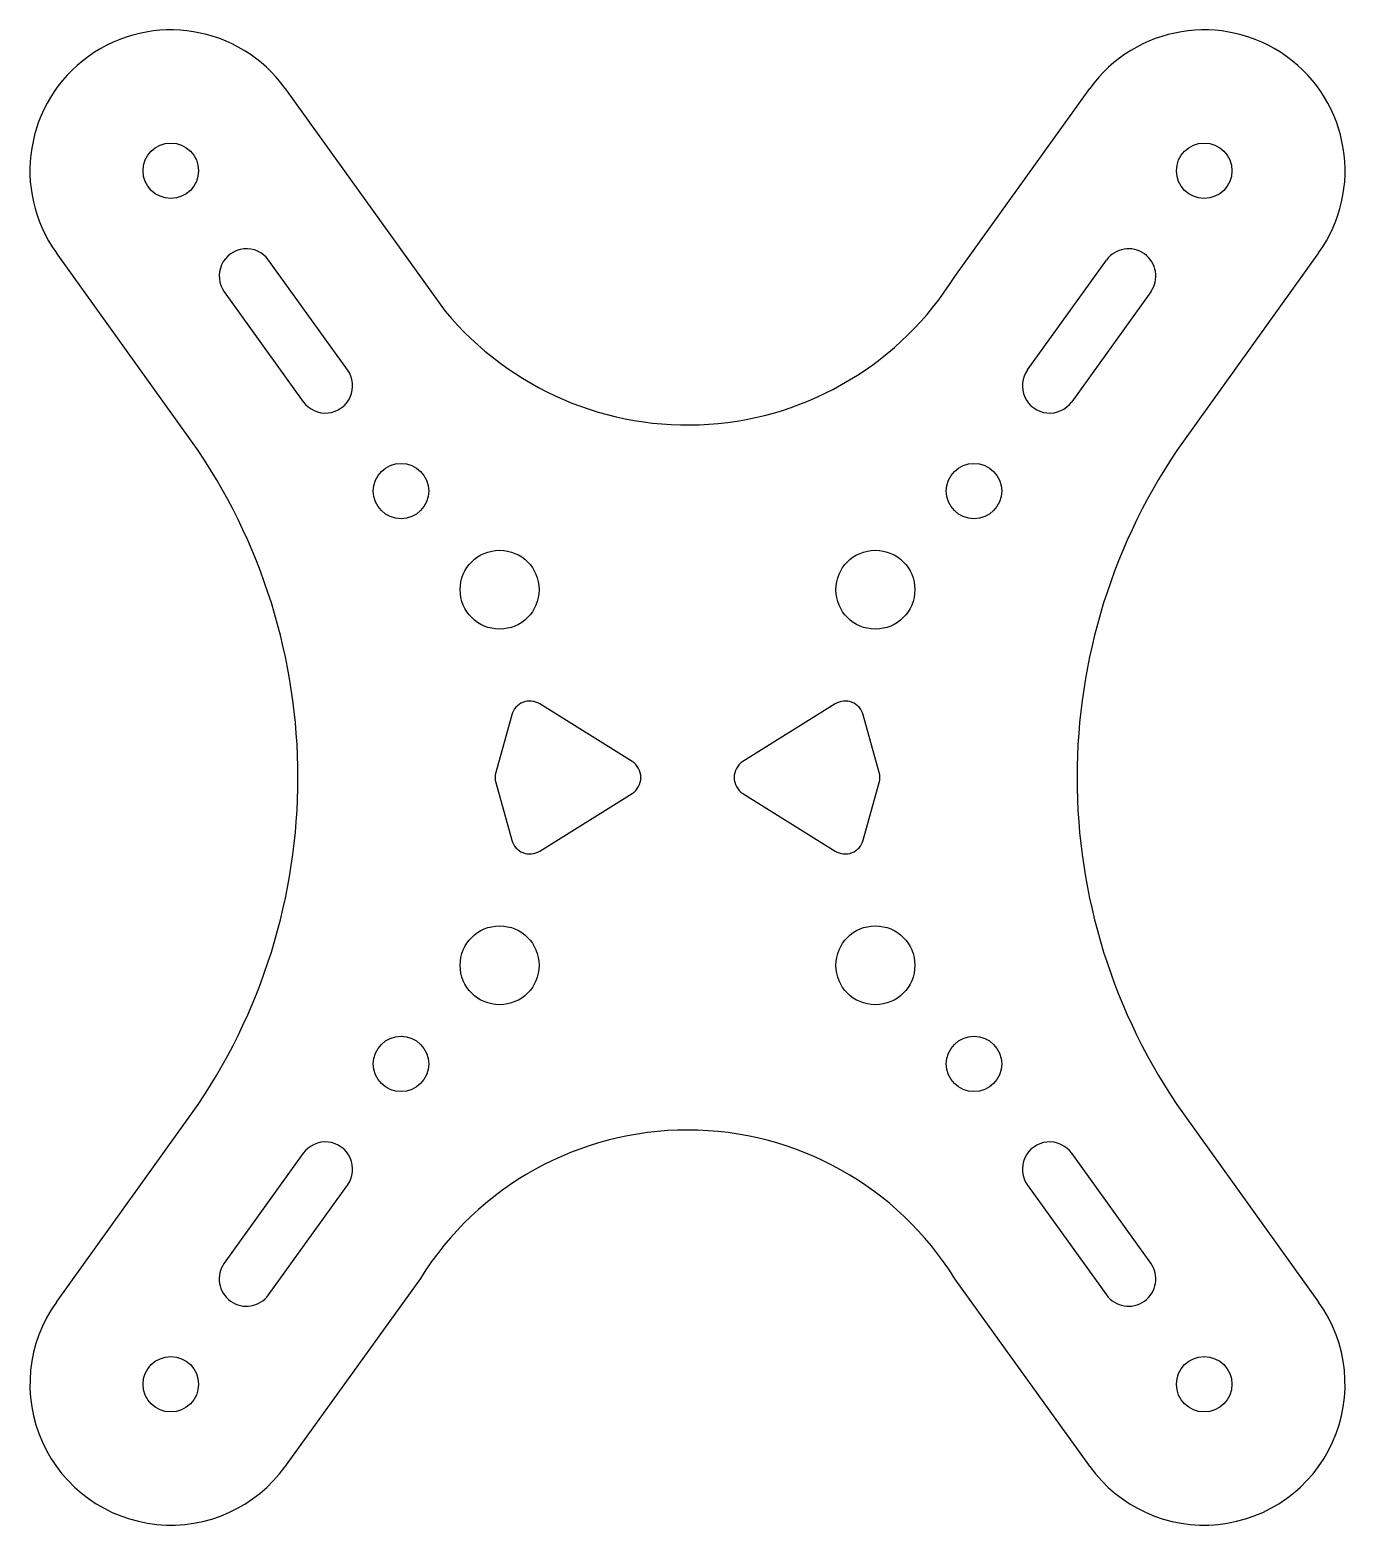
# Model space of a CAD drawing. Header units: millimetres. Extents: x -35 to 35, y -39.8 to 39.8.
import ezdxf

# ---------------------------------------------------------------- set-up
doc = ezdxf.new("R2010")
doc.units = ezdxf.units.MM
doc.layers.get('0').update_dxf_attribs({"linetype": 'CONTINUOUS'})

msp = doc.modelspace()

# ---------------------------------------------------------------- linework, layer by layer
for p, q in [((-21.414, 36.68), (-21.355, 36.599)), ((14.226, 26.677), (21.414, 36.68)), ((-21.337, 36.573), (-12.895, 24.83)), ((-26.399, 17.914), (-33.595, 27.927)), ((33.595, 27.927), (26.399, 17.914)), ((18.099, 21.7), (22.3, 27.547)), ((24.655, 25.854), (20.454, 20.007)), ((-33.595, -27.927), (-26.399, -17.914)), ((26.399, -17.914), (33.595, -27.927)), ((-14.219, -26.666), (-21.355, -36.599)), ((21.355, -36.599), (14.232, -26.687)), ((-21.355, -36.599), (-21.414, -36.68)), ((21.414, -36.68), (21.355, -36.599))]:
    msp.add_line(p, q)
for points in [[(-24.655, 25.854), (-20.454, 20.007, 1), (-18.099, 21.7), (-22.3, 27.547, 1)], [(-2.95, -0.848, 0.554383), (-2.95, 0.848), (-7.864, 3.918, 0.501541), (-9.358, 3.336), (-10.206, 0.266, 0.135658), (-10.206, -0.266), (-9.358, -3.336, 0.501541), (-7.864, -3.918)], [(7.864, 3.918), (2.95, 0.848, 0.554383), (2.95, -0.848), (7.864, -3.918, 0.501541), (9.358, -3.336), (10.206, -0.266, 0.135658), (10.206, 0.266), (9.358, 3.336, 0.501541)], [(-22.3, -27.547), (-18.099, -21.7, 1), (-20.454, -20.007), (-24.655, -25.854, 1)], [(18.099, -21.7), (22.3, -27.547, 1), (24.655, -25.854), (20.454, -20.007, 1)]]:
    msp.add_lwpolyline(points, format="xyb", close=True)
for centre, radius in [((-27.504, 32.304), 1.475), ((27.504, 32.304), 1.475), ((-15.25, 15.25), 1.475), ((15.25, 15.25), 1.475), ((-10, 10), 2.1), ((10, 10), 2.1), ((-10, -10), 2.1), ((10, -10), 2.1), ((-15.25, -15.25), 1.475), ((15.25, -15.25), 1.475), ((-27.504, -32.304), 1.475), ((27.504, -32.304), 1.475)]:
    msp.add_circle(centre, radius)
for centre, radius, start, end in [((-27.504, 32.304), 7.5, 35.7, 215.7), ((27.504, 32.304), 7.5, -35.7, 144.3), ((0, 51.945), 26.297, 215.7, 215.77034), ((23.478, 26.7), 1.45, -35.7, 144.3), ((0, 35.519), 16.75, 219.65819, 328.13541), ((19.276, 20.853), 1.45, 144.3, 324.3), ((-51.898, 0), 31.162, -35.08895, 35.08895), ((51.898, 0), 31.162, 144.91105, 215.08895), ((0, -35.519), 16.75, 31.82436, 148.09153), ((-27.504, -32.304), 7.5, 144.3, 324.3), ((27.504, -32.304), 7.5, -144.3, 35.7)]:
    msp.add_arc(centre, radius, start, end)

doc.saveas('drawing.dxf')
